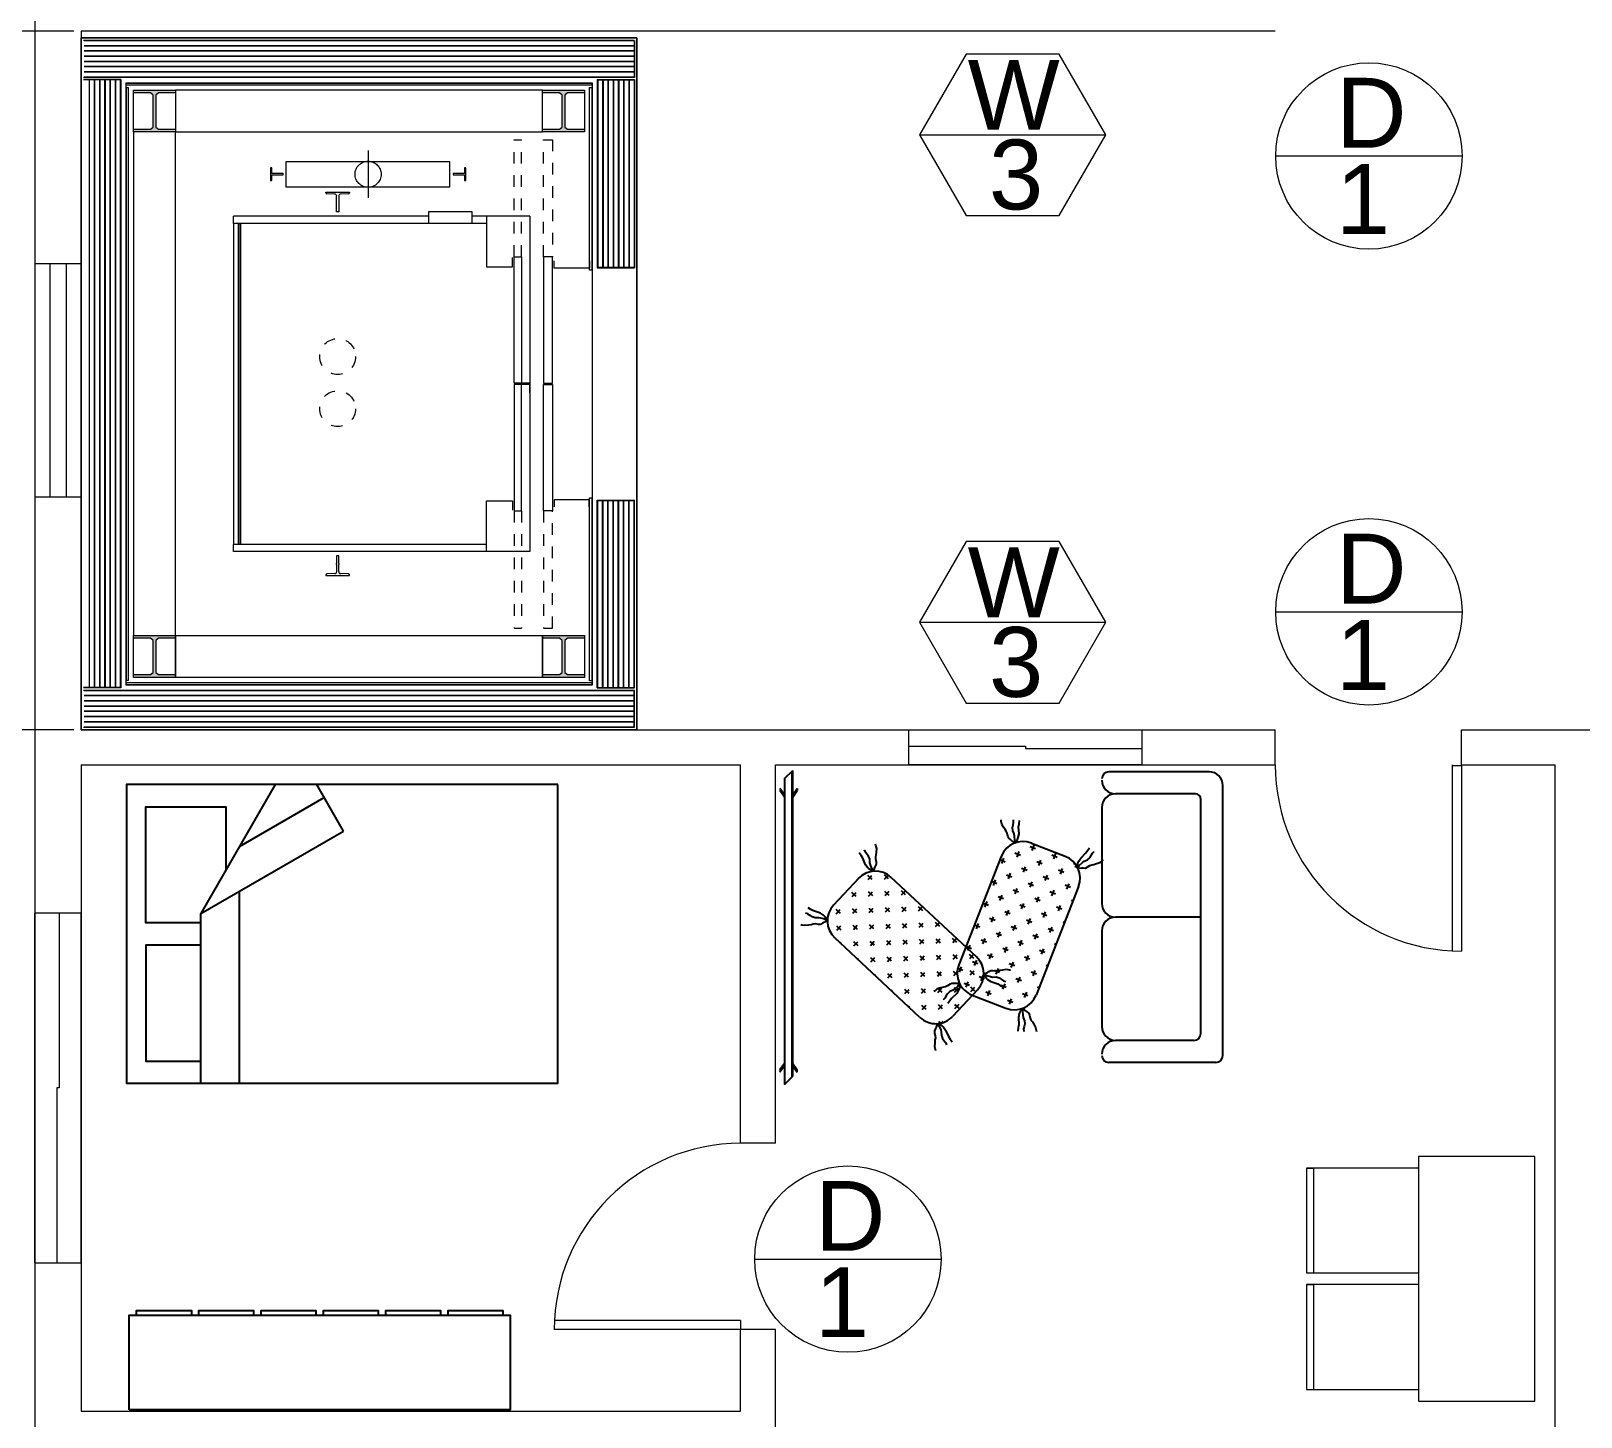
# Model space of a CAD drawing. Header units: millimetres. Extents: x 2391 to 3323, y 1596 to 2537.
# Drawn here: x 2850.93 to 2864.24, y 2475.82 to 2487.72 of the extents above; entities that cross this region are included whole.
import ezdxf

# ---------------------------------------------------------------- set-up
doc = ezdxf.new("R2010")
doc.units = ezdxf.units.MM
for name, pattern in [('ACAD_ISO02W100', [15, 12, -3]), ('CENTER5', [10, 5, -2, 1, -2]), ('HIDDEN', [0.375, 0.25, -0.125]), ('HIDDEN2', [4.7625, 3.175, -1.5875])]:
    doc.linetypes.add(name, pattern=pattern)
for name, color, linetype in [('ASCENSORE - ELEVATOR', 160, 'Continuous'), ('dimensions', 203, 'Continuous'), ('doors', 31, 'Continuous'), ('doors and windows schedule', 11, 'Continuous'), ('exterior wall', 140, 'Continuous'), ('furnitures', 40, 'Continuous'), ('interior wall', 191, 'Continuous'), ('windows', 241, 'Continuous')]:
    doc.layers.add(name, color=color, linetype=linetype)
doc.styles.get("Standard").update_dxf_attribs({"font": 'arial.ttf'})

msp = doc.modelspace()

# ---------------------------------------------------------------- hatches: boundary and pattern name
at = {"layer": 'ASCENSORE - ELEVATOR', "lineweight": 13, "true_color": 0x6d59d4}
for points in [[(2852.007, 2486.893), (2852.03, 2486.875), (2852.175, 2486.875), (2852.175, 2486.851), (2851.815, 2486.851), (2851.815, 2486.875), (2851.961, 2486.875), (2851.983, 2486.893), (2851.983, 2487.168), (2851.961, 2487.187), (2851.815, 2487.187), (2851.815, 2487.211), (2852.175, 2487.211), (2852.175, 2487.187), (2852.03, 2487.187), (2852.007, 2487.168)], [(2855.517, 2486.893), (2855.54, 2486.875), (2855.685, 2486.875), (2855.685, 2486.851), (2855.325, 2486.851), (2855.325, 2486.875), (2855.471, 2486.875), (2855.493, 2486.893), (2855.493, 2487.168), (2855.471, 2487.187), (2855.325, 2487.187), (2855.325, 2487.211), (2855.685, 2487.211), (2855.685, 2487.187), (2855.54, 2487.187), (2855.517, 2487.168)], [(2852.007, 2482.21), (2852.03, 2482.192), (2852.175, 2482.192), (2852.175, 2482.168), (2851.815, 2482.168), (2851.815, 2482.192), (2851.961, 2482.192), (2851.983, 2482.21), (2851.983, 2482.485), (2851.961, 2482.504), (2851.815, 2482.504), (2851.815, 2482.528), (2852.175, 2482.528), (2852.175, 2482.504), (2852.03, 2482.504), (2852.007, 2482.485)], [(2855.517, 2482.21), (2855.54, 2482.192), (2855.685, 2482.192), (2855.685, 2482.168), (2855.325, 2482.168), (2855.325, 2482.192), (2855.471, 2482.192), (2855.493, 2482.21), (2855.493, 2482.485), (2855.471, 2482.504), (2855.325, 2482.504), (2855.325, 2482.528), (2855.685, 2482.528), (2855.685, 2482.504), (2855.54, 2482.504), (2855.517, 2482.485)]]:
    msp.add_hatch(color=173, dxfattribs=at).paths.add_polyline_path(points)

# ---------------------------------------------------------------- linework, layer by layer
at = {"color": 0, "linetype": 'ByBlock'}
for p, q in [((2861.048, 2481.357), (2860.186, 2481.357)), ((2861.166, 2478.922), (2861.166, 2481.239)), ((2860.93, 2481.168), (2860.245, 2481.168)), ((2860.977, 2479.111), (2860.977, 2481.121)), ((2860.127, 2481.05), (2860.127, 2480.228)), ((2859.264, 2480.934), (2859.262, 2480.945)), ((2859.268, 2480.909), (2859.264, 2480.934)), ((2859.284, 2480.883), (2859.268, 2480.909)), ((2859.296, 2480.861), (2859.284, 2480.883)), ((2859.307, 2480.847), (2859.296, 2480.861)), ((2859.314, 2480.831), (2859.307, 2480.847)), ((2859.321, 2480.805), (2859.314, 2480.831)), ((2859.36, 2480.88), (2859.365, 2480.901)), ((2859.363, 2480.852), (2859.36, 2480.88)), ((2859.375, 2480.824), (2859.363, 2480.852)), ((2859.365, 2480.901), (2859.37, 2480.923)), ((2859.368, 2480.944), (2859.368, 2480.944)), ((2859.37, 2480.923), (2859.368, 2480.944)), ((2859.378, 2480.806), (2859.375, 2480.824)), ((2859.41, 2480.793), (2859.416, 2480.825)), ((2859.413, 2480.886), (2859.416, 2480.912)), ((2859.416, 2480.825), (2859.413, 2480.886)), ((2859.416, 2480.912), (2859.421, 2480.94)), ((2858.09, 2480.687), (2858.09, 2480.687)), ((2858.097, 2480.668), (2858.09, 2480.687)), ((2858.188, 2480.724), (2858.185, 2480.735)), ((2858.196, 2480.7), (2858.188, 2480.724)), ((2858.192, 2480.669), (2858.196, 2480.7)), ((2859.328, 2480.788), (2859.321, 2480.805)), ((2859.343, 2480.776), (2859.328, 2480.788)), ((2859.353, 2480.768), (2859.343, 2480.776)), ((2859.376, 2480.744), (2859.353, 2480.768)), ((2859.376, 2480.744), (2859.403, 2480.776)), ((2859.376, 2480.744), (2859.381, 2480.771)), ((2859.381, 2480.771), (2859.378, 2480.806)), ((2859.403, 2480.776), (2859.41, 2480.793)), ((2859.557, 2480.696), (2859.511, 2480.714)), ((2859.523, 2480.745), (2859.813, 2480.632)), ((2859.543, 2480.729), (2859.525, 2480.682)), ((2860.004, 2480.682), (2860.021, 2480.706)), ((2858.061, 2480.638), (2858.044, 2480.661)), ((2858.075, 2480.616), (2858.061, 2480.638)), ((2858.099, 2480.559), (2858.075, 2480.616)), ((2858.111, 2480.65), (2858.097, 2480.668)), ((2858.117, 2480.534), (2858.099, 2480.559)), ((2858.125, 2480.633), (2858.111, 2480.65)), ((2858.135, 2480.607), (2858.125, 2480.633)), ((2858.136, 2480.576), (2858.135, 2480.607)), ((2858.141, 2480.559), (2858.136, 2480.576)), ((2858.153, 2480.526), (2858.141, 2480.559)), ((2858.185, 2480.547), (2858.194, 2480.565)), ((2858.187, 2480.627), (2858.191, 2480.644)), ((2858.188, 2480.609), (2858.187, 2480.627)), ((2858.193, 2480.583), (2858.188, 2480.609)), ((2858.191, 2480.644), (2858.192, 2480.669)), ((2858.194, 2480.565), (2858.193, 2480.583)), ((2859.264, 2480.631), (2858.9, 2479.7)), ((2859.298, 2480.583), (2859.252, 2480.601)), ((2859.284, 2480.615), (2859.266, 2480.569)), ((2859.428, 2480.639), (2859.381, 2480.658)), ((2859.414, 2480.672), (2859.396, 2480.625)), ((2859.614, 2480.567), (2859.568, 2480.585)), ((2859.6, 2480.599), (2859.582, 2480.553)), ((2859.744, 2480.623), (2859.697, 2480.642)), ((2859.73, 2480.656), (2859.711, 2480.609)), ((2859.903, 2480.561), (2859.883, 2480.569)), ((2859.906, 2480.557), (2859.898, 2480.536)), ((2859.921, 2480.531), (2859.922, 2480.573)), ((2859.921, 2480.531), (2859.935, 2480.555)), ((2859.922, 2480.573), (2859.929, 2480.591)), ((2859.929, 2480.591), (2859.946, 2480.617)), ((2859.935, 2480.555), (2859.961, 2480.578)), ((2859.946, 2480.617), (2859.99, 2480.661)), ((2859.961, 2480.578), (2859.975, 2480.589)), ((2859.975, 2480.589), (2860.003, 2480.602)), ((2859.99, 2480.661), (2860.004, 2480.682)), ((2860.002, 2480.538), (2860.025, 2480.553)), ((2860.003, 2480.602), (2860.024, 2480.62)), ((2860.024, 2480.62), (2860.035, 2480.64)), ((2860.025, 2480.553), (2860.041, 2480.56)), ((2860.035, 2480.64), (2860.046, 2480.659)), ((2860.041, 2480.56), (2860.059, 2480.563)), ((2860.046, 2480.659), (2860.061, 2480.673)), ((2860.059, 2480.563), (2860.082, 2480.571)), ((2860.061, 2480.673), (2860.061, 2480.673)), ((2860.082, 2480.571), (2860.112, 2480.579)), ((2860.112, 2480.579), (2860.132, 2480.595)), ((2860.132, 2480.595), (2860.141, 2480.602)), ((2858.037, 2480.441), (2857.824, 2480.213)), ((2858.131, 2480.521), (2858.117, 2480.534)), ((2858.155, 2480.433), (2858.119, 2480.467)), ((2858.12, 2480.432), (2858.154, 2480.468)), ((2858.17, 2480.504), (2858.131, 2480.521)), ((2858.17, 2480.504), (2858.153, 2480.526)), ((2858.17, 2480.504), (2858.179, 2480.536)), ((2858.179, 2480.536), (2858.185, 2480.547)), ((2858.297, 2480.438), (2858.26, 2480.472)), ((2858.261, 2480.437), (2858.293, 2480.471)), ((2859.051, 2479.769), (2858.319, 2480.451)), ((2859.211, 2480.429), (2859.193, 2480.382)), ((2859.355, 2480.453), (2859.309, 2480.471)), ((2859.341, 2480.486), (2859.323, 2480.439)), ((2859.485, 2480.51), (2859.438, 2480.528)), ((2859.47, 2480.542), (2859.452, 2480.496)), ((2859.671, 2480.437), (2859.624, 2480.455)), ((2859.657, 2480.47), (2859.639, 2480.423)), ((2859.8, 2480.494), (2859.754, 2480.512)), ((2859.786, 2480.526), (2859.768, 2480.48)), ((2859.921, 2480.531), (2859.953, 2480.534)), ((2859.953, 2480.534), (2859.966, 2480.532)), ((2859.966, 2480.532), (2859.986, 2480.531)), ((2859.986, 2480.531), (2860.002, 2480.538)), ((2858.019, 2480.287), (2857.982, 2480.321)), ((2857.984, 2480.286), (2858.018, 2480.322)), ((2858.16, 2480.292), (2858.124, 2480.326)), ((2858.125, 2480.291), (2858.159, 2480.327)), ((2858.302, 2480.297), (2858.265, 2480.331)), ((2858.266, 2480.296), (2858.3, 2480.332)), ((2858.443, 2480.302), (2858.406, 2480.336)), ((2858.408, 2480.301), (2858.442, 2480.337)), ((2859.226, 2480.396), (2859.179, 2480.415)), ((2859.282, 2480.267), (2859.236, 2480.285)), ((2859.268, 2480.299), (2859.25, 2480.253)), ((2859.412, 2480.324), (2859.365, 2480.342)), ((2859.398, 2480.356), (2859.379, 2480.309)), ((2859.541, 2480.38), (2859.495, 2480.399)), ((2859.527, 2480.413), (2859.509, 2480.366)), ((2859.926, 2480.373), (2859.562, 2479.441)), ((2859.728, 2480.308), (2859.681, 2480.326)), ((2859.714, 2480.34), (2859.695, 2480.293)), ((2859.857, 2480.364), (2859.811, 2480.383)), ((2859.843, 2480.397), (2859.825, 2480.35)), ((2857.63, 2480.176), (2857.605, 2480.19)), ((2857.653, 2480.163), (2857.63, 2480.176)), ((2857.711, 2480.143), (2857.653, 2480.163)), ((2857.883, 2480.141), (2857.846, 2480.175)), ((2857.847, 2480.139), (2857.881, 2480.176)), ((2858.024, 2480.146), (2857.987, 2480.18)), ((2857.989, 2480.144), (2858.023, 2480.181)), ((2858.165, 2480.15), (2858.129, 2480.185)), ((2858.13, 2480.149), (2858.164, 2480.186)), ((2858.307, 2480.155), (2858.27, 2480.19)), ((2858.271, 2480.154), (2858.305, 2480.191)), ((2858.448, 2480.16), (2858.411, 2480.195)), ((2858.413, 2480.159), (2858.447, 2480.196)), ((2858.589, 2480.165), (2858.553, 2480.199)), ((2858.554, 2480.164), (2858.588, 2480.201)), ((2859.153, 2480.21), (2859.106, 2480.228)), ((2859.139, 2480.243), (2859.12, 2480.196)), ((2859.339, 2480.137), (2859.293, 2480.156)), ((2859.325, 2480.17), (2859.307, 2480.123)), ((2859.469, 2480.194), (2859.422, 2480.212)), ((2859.454, 2480.227), (2859.436, 2480.18)), ((2859.598, 2480.251), (2859.552, 2480.269)), ((2859.584, 2480.283), (2859.566, 2480.237)), ((2859.641, 2480.154), (2859.623, 2480.107)), ((2859.784, 2480.178), (2859.738, 2480.196)), ((2859.77, 2480.21), (2859.752, 2480.164)), ((2859.878, 2480.249), (2859.867, 2480.253)), ((2857.553, 2480.042), (2857.542, 2480.044)), ((2857.577, 2480.037), (2857.553, 2480.042)), ((2857.608, 2480.042), (2857.577, 2480.037)), ((2857.582, 2480.143), (2857.582, 2480.143)), ((2857.603, 2480.137), (2857.582, 2480.143)), ((2857.621, 2480.124), (2857.603, 2480.137)), ((2857.632, 2480.045), (2857.608, 2480.042)), ((2857.639, 2480.112), (2857.621, 2480.124)), ((2857.65, 2480.05), (2857.632, 2480.045)), ((2857.666, 2480.104), (2857.639, 2480.112)), ((2857.668, 2480.051), (2857.65, 2480.05)), ((2857.697, 2480.105), (2857.666, 2480.104)), ((2857.694, 2480.047), (2857.668, 2480.051)), ((2857.712, 2480.048), (2857.694, 2480.047)), ((2857.714, 2480.101), (2857.697, 2480.105)), ((2857.738, 2480.126), (2857.711, 2480.143)), ((2857.729, 2480.057), (2857.712, 2480.048)), ((2857.748, 2480.091), (2857.714, 2480.101)), ((2857.74, 2480.064), (2857.729, 2480.057)), ((2857.752, 2480.113), (2857.738, 2480.126)), ((2857.771, 2480.076), (2857.74, 2480.064)), ((2857.771, 2480.076), (2857.748, 2480.091)), ((2857.771, 2480.076), (2857.752, 2480.113)), ((2857.888, 2479.999), (2857.851, 2480.033)), ((2857.852, 2479.998), (2857.886, 2480.035)), ((2858.029, 2480.004), (2857.992, 2480.038)), ((2857.994, 2480.003), (2858.028, 2480.04)), ((2858.17, 2480.009), (2858.134, 2480.043)), ((2858.135, 2480.008), (2858.169, 2480.044)), ((2858.312, 2480.014), (2858.275, 2480.048)), ((2858.276, 2480.013), (2858.31, 2480.049)), ((2858.453, 2480.019), (2858.416, 2480.053)), ((2858.418, 2480.018), (2858.452, 2480.054)), ((2858.594, 2480.024), (2858.558, 2480.058)), ((2858.559, 2480.023), (2858.593, 2480.059)), ((2858.736, 2480.029), (2858.699, 2480.063)), ((2858.7, 2480.028), (2858.734, 2480.064)), ((2859.08, 2480.024), (2859.034, 2480.042)), ((2859.066, 2480.056), (2859.048, 2480.01)), ((2859.21, 2480.081), (2859.163, 2480.099)), ((2859.195, 2480.113), (2859.177, 2480.066)), ((2859.396, 2480.008), (2859.349, 2480.026)), ((2859.382, 2480.04), (2859.363, 2479.994)), ((2859.525, 2480.065), (2859.479, 2480.083)), ((2859.511, 2480.097), (2859.493, 2480.05)), ((2859.655, 2480.121), (2859.608, 2480.14)), ((2859.697, 2480.024), (2859.679, 2479.978)), ((2859.805, 2480.063), (2859.795, 2480.067)), ((2860.977, 2480.11), (2860.245, 2480.11)), ((2858.566, 2479.249), (2857.834, 2479.931)), ((2857.884, 2479.885), (2857.891, 2479.893)), ((2858.034, 2479.863), (2857.997, 2479.897)), ((2857.999, 2479.862), (2858.033, 2479.898)), ((2858.175, 2479.868), (2858.139, 2479.902)), ((2858.14, 2479.867), (2858.174, 2479.903)), ((2858.317, 2479.873), (2858.28, 2479.907)), ((2858.281, 2479.872), (2858.315, 2479.908)), ((2858.458, 2479.878), (2858.421, 2479.912)), ((2858.423, 2479.877), (2858.457, 2479.913)), ((2858.599, 2479.883), (2858.563, 2479.917)), ((2858.564, 2479.881), (2858.598, 2479.918)), ((2858.741, 2479.888), (2858.704, 2479.922)), ((2858.705, 2479.886), (2858.739, 2479.923)), ((2858.882, 2479.893), (2858.845, 2479.927)), ((2858.847, 2479.891), (2858.88, 2479.928)), ((2859.137, 2479.894), (2859.09, 2479.913)), ((2859.123, 2479.927), (2859.104, 2479.88)), ((2859.266, 2479.951), (2859.22, 2479.969)), ((2859.252, 2479.983), (2859.234, 2479.937)), ((2859.453, 2479.878), (2859.406, 2479.897)), ((2859.438, 2479.911), (2859.42, 2479.864)), ((2859.582, 2479.935), (2859.536, 2479.953)), ((2859.568, 2479.967), (2859.55, 2479.921)), ((2859.712, 2479.992), (2859.665, 2480.01)), ((2860.127, 2479.992), (2860.127, 2479.17)), ((2858.03, 2479.749), (2858.038, 2479.757)), ((2858.18, 2479.726), (2858.144, 2479.761)), ((2858.145, 2479.725), (2858.179, 2479.762)), ((2858.322, 2479.731), (2858.285, 2479.766)), ((2858.286, 2479.73), (2858.32, 2479.767)), ((2858.463, 2479.736), (2858.426, 2479.771)), ((2858.428, 2479.735), (2858.462, 2479.772)), ((2858.604, 2479.741), (2858.568, 2479.775)), ((2858.569, 2479.74), (2858.603, 2479.777)), ((2858.746, 2479.746), (2858.709, 2479.78)), ((2858.71, 2479.745), (2858.744, 2479.782)), ((2858.887, 2479.751), (2858.85, 2479.785)), ((2858.852, 2479.75), (2858.886, 2479.787)), ((2859.007, 2479.838), (2858.961, 2479.856)), ((2858.993, 2479.87), (2858.975, 2479.823)), ((2859.028, 2479.756), (2858.992, 2479.79)), ((2858.993, 2479.755), (2859.027, 2479.791)), ((2859.194, 2479.765), (2859.147, 2479.783)), ((2859.179, 2479.797), (2859.161, 2479.751)), ((2859.323, 2479.822), (2859.276, 2479.84)), ((2859.309, 2479.854), (2859.291, 2479.807)), ((2859.509, 2479.749), (2859.463, 2479.767)), ((2859.495, 2479.781), (2859.477, 2479.735)), ((2859.639, 2479.806), (2859.592, 2479.824)), ((2859.625, 2479.838), (2859.606, 2479.791)), ((2859.732, 2479.876), (2859.722, 2479.88)), ((2858.176, 2479.612), (2858.184, 2479.62)), ((2858.326, 2479.59), (2858.29, 2479.624)), ((2858.291, 2479.589), (2858.325, 2479.625)), ((2858.468, 2479.595), (2858.431, 2479.629)), ((2858.432, 2479.594), (2858.467, 2479.63)), ((2858.609, 2479.6), (2858.573, 2479.634)), ((2858.574, 2479.599), (2858.608, 2479.635)), ((2858.75, 2479.605), (2858.714, 2479.639)), ((2858.715, 2479.604), (2858.749, 2479.64)), ((2858.892, 2479.61), (2858.855, 2479.644)), ((2858.856, 2479.609), (2858.891, 2479.645)), ((2858.934, 2479.651), (2858.891, 2479.668)), ((2858.92, 2479.684), (2858.902, 2479.637)), ((2859.033, 2479.615), (2858.997, 2479.649)), ((2858.998, 2479.614), (2859.032, 2479.65)), ((2859.064, 2479.708), (2859.017, 2479.726)), ((2859.05, 2479.74), (2859.032, 2479.694)), ((2859.114, 2479.624), (2859.145, 2479.635)), ((2859.114, 2479.624), (2859.134, 2479.586)), ((2859.114, 2479.624), (2859.137, 2479.609)), ((2859.145, 2479.635), (2859.156, 2479.642)), ((2859.156, 2479.642), (2859.173, 2479.652)), ((2859.173, 2479.652), (2859.191, 2479.653)), ((2859.191, 2479.653), (2859.218, 2479.649)), ((2859.25, 2479.635), (2859.204, 2479.653)), ((2859.236, 2479.668), (2859.218, 2479.621)), ((2859.218, 2479.649), (2859.235, 2479.65)), ((2859.235, 2479.65), (2859.253, 2479.655)), ((2859.253, 2479.655), (2859.277, 2479.658)), ((2859.277, 2479.658), (2859.308, 2479.663)), ((2859.308, 2479.663), (2859.332, 2479.657)), ((2859.332, 2479.657), (2859.343, 2479.656)), ((2859.38, 2479.692), (2859.333, 2479.71)), ((2859.366, 2479.724), (2859.347, 2479.678)), ((2859.566, 2479.619), (2859.52, 2479.637)), ((2859.552, 2479.652), (2859.534, 2479.605)), ((2859.66, 2479.69), (2859.649, 2479.694)), ((2858.473, 2479.454), (2858.436, 2479.488)), ((2858.437, 2479.453), (2858.472, 2479.489)), ((2858.614, 2479.459), (2858.578, 2479.493)), ((2858.579, 2479.457), (2858.613, 2479.494)), ((2858.714, 2479.493), (2858.695, 2479.477)), ((2858.744, 2479.502), (2858.714, 2479.493)), ((2858.755, 2479.464), (2858.719, 2479.498)), ((2858.72, 2479.462), (2858.754, 2479.499)), ((2858.768, 2479.509), (2858.744, 2479.502)), ((2858.786, 2479.512), (2858.768, 2479.509)), ((2858.802, 2479.519), (2858.786, 2479.512)), ((2858.824, 2479.534), (2858.802, 2479.519)), ((2858.84, 2479.541), (2858.824, 2479.534)), ((2858.86, 2479.54), (2858.84, 2479.541)), ((2858.866, 2479.494), (2858.851, 2479.483)), ((2858.873, 2479.539), (2858.86, 2479.54)), ((2858.897, 2479.469), (2858.86, 2479.503)), ((2858.861, 2479.467), (2858.896, 2479.504)), ((2858.892, 2479.518), (2858.866, 2479.494)), ((2858.906, 2479.541), (2858.873, 2479.539)), ((2858.906, 2479.541), (2858.892, 2479.518)), ((2858.905, 2479.499), (2858.898, 2479.482)), ((2858.906, 2479.541), (2858.905, 2479.499)), ((2858.991, 2479.522), (2858.945, 2479.54)), ((2858.977, 2479.554), (2858.959, 2479.508)), ((2859.038, 2479.474), (2859.002, 2479.508)), ((2859.003, 2479.472), (2859.037, 2479.509)), ((2859.121, 2479.579), (2859.074, 2479.597)), ((2859.107, 2479.611), (2859.088, 2479.564)), ((2859.134, 2479.586), (2859.147, 2479.574)), ((2859.137, 2479.609), (2859.171, 2479.599)), ((2859.147, 2479.574), (2859.174, 2479.557)), ((2859.171, 2479.599), (2859.188, 2479.595)), ((2859.174, 2479.557), (2859.233, 2479.537)), ((2859.188, 2479.595), (2859.219, 2479.596)), ((2859.219, 2479.596), (2859.246, 2479.588)), ((2859.233, 2479.537), (2859.255, 2479.524)), ((2859.246, 2479.588), (2859.264, 2479.576)), ((2859.255, 2479.524), (2859.28, 2479.51)), ((2859.307, 2479.506), (2859.26, 2479.524)), ((2859.264, 2479.576), (2859.282, 2479.563)), ((2859.293, 2479.538), (2859.275, 2479.492)), ((2859.282, 2479.563), (2859.303, 2479.557)), ((2859.303, 2479.557), (2859.303, 2479.557)), ((2859.437, 2479.562), (2859.39, 2479.581)), ((2859.422, 2479.595), (2859.404, 2479.548)), ((2859.587, 2479.504), (2859.576, 2479.508)), ((2858.322, 2479.476), (2858.33, 2479.484)), ((2858.695, 2479.477), (2858.685, 2479.471)), ((2858.76, 2479.322), (2858.724, 2479.356)), ((2858.725, 2479.321), (2858.759, 2479.358)), ((2858.78, 2479.414), (2858.765, 2479.4)), ((2858.765, 2479.4), (2858.765, 2479.4)), ((2858.791, 2479.433), (2858.78, 2479.414)), ((2858.802, 2479.452), (2858.791, 2479.433)), ((2858.823, 2479.471), (2858.802, 2479.452)), ((2858.822, 2479.391), (2858.806, 2479.367)), ((2858.837, 2479.412), (2858.822, 2479.391)), ((2858.851, 2479.483), (2858.823, 2479.471)), ((2858.881, 2479.455), (2858.837, 2479.412)), ((2859.061, 2479.486), (2858.848, 2479.259)), ((2858.902, 2479.327), (2858.865, 2479.361)), ((2858.866, 2479.326), (2858.901, 2479.363)), ((2858.898, 2479.482), (2858.881, 2479.455)), ((2859.013, 2479.441), (2859.303, 2479.328)), ((2859.177, 2479.449), (2859.131, 2479.467)), ((2859.163, 2479.481), (2859.145, 2479.435)), ((2859.364, 2479.376), (2859.317, 2479.394)), ((2859.35, 2479.409), (2859.331, 2479.362)), ((2859.493, 2479.433), (2859.447, 2479.451)), ((2859.479, 2479.465), (2859.461, 2479.419)), ((2858.469, 2479.339), (2858.477, 2479.348)), ((2858.619, 2479.317), (2858.583, 2479.351)), ((2858.584, 2479.316), (2858.618, 2479.353)), ((2859.416, 2479.279), (2859.411, 2479.248)), ((2859.411, 2479.248), (2859.414, 2479.186)), ((2859.423, 2479.297), (2859.416, 2479.279)), ((2859.451, 2479.328), (2859.423, 2479.297)), ((2859.451, 2479.328), (2859.445, 2479.302)), ((2859.445, 2479.302), (2859.448, 2479.267)), ((2859.448, 2479.267), (2859.451, 2479.249)), ((2859.451, 2479.328), (2859.473, 2479.304)), ((2859.451, 2479.249), (2859.464, 2479.22)), ((2859.473, 2479.304), (2859.483, 2479.297)), ((2859.483, 2479.297), (2859.499, 2479.284)), ((2859.499, 2479.284), (2859.506, 2479.268)), ((2859.506, 2479.268), (2859.512, 2479.242)), ((2859.512, 2479.242), (2859.519, 2479.226)), ((2859.519, 2479.226), (2859.531, 2479.211)), ((2858.7, 2479.153), (2858.691, 2479.135)), ((2858.691, 2479.135), (2858.692, 2479.117)), ((2858.692, 2479.117), (2858.697, 2479.091)), ((2858.697, 2479.091), (2858.698, 2479.073)), ((2858.706, 2479.164), (2858.7, 2479.153)), ((2858.715, 2479.196), (2858.706, 2479.164)), ((2858.715, 2479.196), (2858.732, 2479.174)), ((2858.715, 2479.196), (2858.754, 2479.179)), ((2858.745, 2479.2), (2858.729, 2479.215)), ((2858.732, 2479.174), (2858.744, 2479.141)), ((2858.744, 2479.141), (2858.749, 2479.124)), ((2858.749, 2479.124), (2858.75, 2479.093)), ((2858.75, 2479.201), (2858.764, 2479.216)), ((2858.75, 2479.093), (2858.76, 2479.067)), ((2858.754, 2479.179), (2858.768, 2479.166)), ((2858.768, 2479.166), (2858.786, 2479.14)), ((2858.786, 2479.14), (2858.81, 2479.084)), ((2859.41, 2479.161), (2859.406, 2479.132)), ((2859.414, 2479.186), (2859.41, 2479.161)), ((2859.461, 2479.171), (2859.456, 2479.15)), ((2859.456, 2479.15), (2859.458, 2479.129)), ((2859.458, 2479.129), (2859.458, 2479.129)), ((2859.466, 2479.193), (2859.461, 2479.171)), ((2859.464, 2479.22), (2859.466, 2479.193)), ((2859.531, 2479.211), (2859.542, 2479.19)), ((2859.542, 2479.19), (2859.559, 2479.163)), ((2859.559, 2479.163), (2859.562, 2479.138)), ((2859.562, 2479.138), (2859.565, 2479.127)), ((2858.693, 2479.031), (2858.69, 2479)), ((2858.69, 2479), (2858.697, 2478.976)), ((2858.694, 2479.055), (2858.693, 2479.031)), ((2858.698, 2479.073), (2858.694, 2479.055)), ((2858.697, 2478.976), (2858.7, 2478.965)), ((2858.76, 2479.067), (2858.774, 2479.049)), ((2858.774, 2479.049), (2858.788, 2479.032)), ((2858.788, 2479.032), (2858.795, 2479.013)), ((2858.795, 2479.013), (2858.795, 2479.013)), ((2858.81, 2479.084), (2858.824, 2479.062)), ((2858.824, 2479.062), (2858.841, 2479.038)), ((2860.918, 2479.051), (2860.245, 2479.051)), ((2861.107, 2478.862), (2860.186, 2478.862))]:
    msp.add_line(p, q, dxfattribs=at)
at = {"linetype": 'Continuous'}
for p, q in [((2853.031, 2481.248), (2852.392, 2480.14)), ((2853.617, 2480.848), (2853.387, 2481.248)), ((2852.724, 2480.716), (2853.451, 2481.136)), ((2852.392, 2480.14), (2853.617, 2480.848)), ((2852.724, 2478.683), (2852.724, 2480.332)), ((2852.392, 2478.683), (2852.392, 2480.14))]:
    msp.add_line(p, q, dxfattribs=at)
for points in [[(2855.458, 2481.248), (2851.753, 2481.248), (2851.753, 2478.683), (2855.458, 2478.683)], [(2851.778, 2475.881), (2851.778, 2476.691), (2855.048, 2476.691), (2855.048, 2475.881)]]:
    msp.add_lwpolyline(points, close=True, dxfattribs=at)
for points in [[(2852.392, 2480.06), (2851.92, 2480.06), (2851.92, 2481.058), (2852.608, 2481.058), (2852.608, 2480.516)], [(2852.392, 2479.87), (2851.92, 2479.87), (2851.92, 2478.873), (2852.392, 2478.873)], [(2851.84, 2476.691), (2851.84, 2476.732), (2852.311, 2476.732), (2852.311, 2476.691)], [(2852.375, 2476.691), (2852.375, 2476.732), (2852.845, 2476.732), (2852.845, 2476.691)], [(2852.91, 2476.691), (2852.91, 2476.732), (2853.38, 2476.732), (2853.38, 2476.691)], [(2853.445, 2476.691), (2853.445, 2476.732), (2853.915, 2476.732), (2853.915, 2476.691)], [(2853.98, 2476.691), (2853.98, 2476.732), (2854.45, 2476.732), (2854.45, 2476.691)], [(2854.515, 2476.691), (2854.515, 2476.732), (2854.985, 2476.732), (2854.985, 2476.691)]]:
    msp.add_lwpolyline(points, dxfattribs=at)
at = {"color": 0, "linetype": 'ByBlock'}
for centre, radius, start, end in [((2860.186, 2481.298), 0.0591, 90, 180), ((2861.048, 2481.239), 0.118, 0, 90), ((2860.245, 2481.286), 0.118, 180, 270), ((2860.245, 2481.05), 0.118, 90, 180), ((2860.93, 2481.121), 0.0472, 0, 90), ((2859.45, 2480.559), 0.2, 68.6576, 158.6576), ((2859.74, 2480.445), 0.2, 338.6576, 68.6576), ((2858.183, 2480.305), 0.2, 47.0127, 137.0127), ((2857.971, 2480.077), 0.2, 137.0127, 227.0127), ((2860.245, 2480.228), 0.118, 180, 270), ((2860.245, 2479.992), 0.118, 90, 180), ((2858.914, 2479.623), 0.2, 317.0127, 47.0127), ((2859.086, 2479.627), 0.2, 158.6576, 248.6576), ((2859.376, 2479.514), 0.2, 248.6576, 338.6576), ((2858.702, 2479.395), 0.2, 227.0127, 317.0127), ((2860.245, 2479.17), 0.118, 180, 270), ((2860.918, 2479.111), 0.0591, 270, 0), ((2860.245, 2478.933), 0.118, 90, 180), ((2860.186, 2478.922), 0.0591, 180, 270), ((2861.107, 2478.922), 0.0591, 270, 0)]:
    msp.add_arc(centre, radius, start, end, dxfattribs=at)
at = {"layer": 'ASCENSORE - ELEVATOR', "lineweight": 13}
for p, q in [((2856.135, 2487.658), (2851.365, 2487.658)), ((2851.365, 2487.658), (2851.365, 2481.718)), ((2851.365, 2481.718), (2851.365, 2487.658)), ((2851.365, 2487.658), (2856.135, 2487.658)), ((2856.111, 2487.637), (2851.386, 2487.637)), ((2856.111, 2487.634), (2851.39, 2487.634)), ((2856.111, 2487.637), (2856.111, 2487.319)), ((2856.115, 2487.637), (2856.115, 2487.319)), ((2856.135, 2481.718), (2856.135, 2487.658)), ((2856.135, 2487.658), (2856.135, 2481.718)), ((2856.111, 2487.592), (2851.39, 2487.592)), ((2856.111, 2487.589), (2851.39, 2487.589)), ((2856.111, 2487.547), (2851.39, 2487.547)), ((2856.111, 2487.544), (2851.39, 2487.544)), ((2856.111, 2487.502), (2851.39, 2487.502)), ((2856.111, 2487.499), (2851.39, 2487.499)), ((2856.111, 2487.457), (2851.39, 2487.457)), ((2856.111, 2487.454), (2851.39, 2487.454)), ((2856.111, 2487.412), (2851.39, 2487.412)), ((2856.111, 2487.409), (2851.39, 2487.409)), ((2856.111, 2487.367), (2851.39, 2487.367)), ((2856.111, 2487.364), (2851.39, 2487.364)), ((2856.115, 2487.319), (2851.386, 2487.319)), ((2851.705, 2487.301), (2851.386, 2487.301)), ((2851.705, 2487.298), (2851.386, 2487.298)), ((2856.111, 2487.322), (2851.39, 2487.322)), ((2856.111, 2487.322), (2851.39, 2487.322)), ((2856.111, 2487.319), (2851.39, 2487.319)), ((2851.435, 2487.298), (2851.435, 2482.081)), ((2851.476, 2487.298), (2851.476, 2482.081)), ((2851.48, 2487.298), (2851.48, 2482.081)), ((2851.521, 2487.298), (2851.521, 2482.081)), ((2851.525, 2487.298), (2851.525, 2482.081)), ((2851.566, 2487.298), (2851.566, 2482.081)), ((2851.57, 2487.298), (2851.57, 2482.081)), ((2851.611, 2487.298), (2851.611, 2482.081)), ((2851.615, 2487.298), (2851.615, 2482.081)), ((2851.656, 2487.298), (2851.656, 2482.081)), ((2851.66, 2487.298), (2851.66, 2482.081)), ((2851.701, 2487.298), (2851.701, 2482.081)), ((2851.701, 2487.298), (2851.701, 2482.081)), ((2851.705, 2487.301), (2851.705, 2482.078)), ((2851.705, 2487.298), (2851.705, 2482.081)), ((2851.75, 2487.274), (2855.751, 2487.274)), ((2851.75, 2482.102), (2851.75, 2487.274)), ((2851.752, 2487.253), (2851.752, 2487.271)), ((2851.752, 2487.271), (2855.748, 2487.271)), ((2855.748, 2487.253), (2851.752, 2487.253)), ((2851.77, 2487.231), (2851.752, 2487.231)), ((2851.752, 2487.231), (2851.752, 2482.144)), ((2851.77, 2482.144), (2851.77, 2487.231)), ((2851.815, 2486.851), (2851.815, 2487.211)), ((2851.815, 2487.211), (2852.175, 2487.211)), ((2852.175, 2487.211), (2852.175, 2486.851)), ((2855.325, 2487.211), (2852.175, 2487.211)), ((2852.175, 2487.211), (2852.175, 2486.851)), ((2855.325, 2486.851), (2855.325, 2487.211)), ((2855.325, 2487.211), (2855.685, 2487.211)), ((2855.325, 2486.851), (2855.325, 2487.211)), ((2855.685, 2487.211), (2855.685, 2486.851)), ((2855.73, 2487.232), (2855.748, 2487.232)), ((2855.73, 2485.666), (2855.73, 2487.232)), ((2855.748, 2487.271), (2855.748, 2487.253)), ((2855.748, 2487.232), (2855.748, 2485.666)), ((2855.751, 2487.274), (2855.751, 2482.102)), ((2855.796, 2487.301), (2855.796, 2485.686)), ((2855.796, 2487.301), (2856.115, 2487.301)), ((2855.796, 2487.298), (2855.796, 2485.69)), ((2855.796, 2487.298), (2856.115, 2487.298)), ((2855.8, 2487.298), (2855.8, 2485.69)), ((2855.8, 2487.298), (2855.8, 2485.69)), ((2855.841, 2487.298), (2855.841, 2485.69)), ((2855.845, 2487.298), (2855.845, 2485.69)), ((2855.886, 2487.298), (2855.886, 2485.69)), ((2855.89, 2487.298), (2855.89, 2485.69)), ((2855.931, 2487.298), (2855.931, 2485.69)), ((2855.935, 2487.298), (2855.935, 2485.69)), ((2855.976, 2487.298), (2855.976, 2485.69)), ((2855.98, 2487.298), (2855.98, 2485.69)), ((2856.021, 2487.298), (2856.021, 2485.69)), ((2856.025, 2487.298), (2856.025, 2485.69)), ((2856.066, 2487.298), (2856.066, 2485.69)), ((2856.07, 2487.298), (2856.07, 2485.69)), ((2856.111, 2487.298), (2856.111, 2485.69)), ((2856.115, 2487.301), (2856.115, 2485.686)), ((2852.175, 2486.851), (2851.815, 2486.851)), ((2852.175, 2486.851), (2851.815, 2486.851)), ((2851.815, 2486.851), (2851.815, 2482.528)), ((2852.175, 2482.528), (2852.175, 2486.851)), ((2852.175, 2486.851), (2855.325, 2486.851)), ((2855.685, 2486.851), (2855.325, 2486.851)), ((2853.002, 2486.542), (2852.99, 2486.542)), ((2852.99, 2486.542), (2852.99, 2486.433)), ((2853.002, 2486.494), (2853.002, 2486.542)), ((2854.667, 2486.542), (2854.655, 2486.542)), ((2854.655, 2486.542), (2854.655, 2486.494)), ((2854.667, 2486.433), (2854.667, 2486.542)), ((2852.99, 2486.433), (2853.002, 2486.433)), ((2853.098, 2486.494), (2853.002, 2486.494)), ((2853.002, 2486.433), (2853.002, 2486.482)), ((2853.002, 2486.482), (2853.098, 2486.482)), ((2853.098, 2486.482), (2853.098, 2486.494)), ((2854.655, 2486.494), (2854.559, 2486.494)), ((2854.559, 2486.494), (2854.559, 2486.482)), ((2854.559, 2486.482), (2854.655, 2486.482)), ((2854.655, 2486.482), (2854.655, 2486.433)), ((2854.655, 2486.433), (2854.667, 2486.433)), ((2853.464, 2486.329), (2853.464, 2486.334)), ((2853.464, 2486.334), (2853.669, 2486.334)), ((2853.541, 2486.317), (2853.474, 2486.319)), ((2853.558, 2486.239), (2853.558, 2486.3)), ((2853.576, 2486.3), (2853.576, 2486.239)), ((2853.66, 2486.319), (2853.592, 2486.317)), ((2853.669, 2486.334), (2853.669, 2486.329)), ((2853.556, 2486.165), (2853.556, 2486.228)), ((2853.578, 2486.165), (2853.556, 2486.165)), ((2853.578, 2486.228), (2853.578, 2486.165)), ((2854.721, 2486.165), (2854.348, 2486.165)), ((2854.348, 2486.165), (2854.348, 2486.066)), ((2854.721, 2486.066), (2854.721, 2486.165)), ((2854.348, 2486.128), (2852.673, 2486.128)), ((2852.673, 2486.066), (2852.673, 2486.128)), ((2854.845, 2486.066), (2852.673, 2486.066)), ((2852.673, 2486.066), (2852.673, 2483.31)), ((2852.717, 2483.31), (2852.717, 2486.066)), ((2852.721, 2483.31), (2852.721, 2486.066)), ((2852.721, 2486.066), (2852.734, 2486.066)), ((2852.734, 2486.066), (2852.734, 2483.31)), ((2854.845, 2486.128), (2854.721, 2486.128)), ((2855.218, 2486.128), (2854.845, 2486.128)), ((2854.845, 2486.128), (2854.845, 2485.693)), ((2855.218, 2486.128), (2855.218, 2483.248)), ((2855.069, 2485.693), (2855.069, 2485.772)), ((2855.082, 2484.693), (2855.082, 2485.779)), ((2855.082, 2485.779), (2855.144, 2485.779)), ((2855.144, 2485.779), (2855.144, 2484.693)), ((2855.335, 2485.779), (2855.335, 2484.693)), ((2855.41, 2485.779), (2855.335, 2485.779)), ((2855.41, 2484.693), (2855.41, 2485.779)), ((2855.425, 2485.682), (2855.425, 2485.744)), ((2855.728, 2485.744), (2855.728, 2485.682)), ((2854.845, 2485.693), (2855.069, 2485.693)), ((2855.728, 2485.682), (2855.425, 2485.682)), ((2855.748, 2485.666), (2855.73, 2485.666)), ((2855.796, 2485.69), (2856.115, 2485.69)), ((2855.796, 2485.686), (2856.115, 2485.686)), ((2855.216, 2484.693), (2855.082, 2484.693)), ((2855.082, 2484.683), (2855.082, 2483.597)), ((2855.216, 2484.683), (2855.082, 2484.683)), ((2855.144, 2483.597), (2855.144, 2484.683)), ((2855.216, 2484.765), (2855.216, 2484.693)), ((2855.216, 2484.611), (2855.216, 2484.683)), ((2855.335, 2484.693), (2855.41, 2484.693)), ((2855.335, 2483.597), (2855.335, 2484.683)), ((2855.335, 2484.683), (2855.41, 2484.683)), ((2855.41, 2484.683), (2855.41, 2483.597)), ((2854.845, 2483.248), (2854.845, 2483.683)), ((2854.845, 2483.683), (2855.069, 2483.683)), ((2855.069, 2483.683), (2855.069, 2483.603)), ((2855.727, 2483.694), (2855.425, 2483.694)), ((2855.425, 2483.694), (2855.425, 2483.632)), ((2855.727, 2483.632), (2855.727, 2483.694)), ((2855.73, 2483.71), (2855.748, 2483.71)), ((2855.73, 2482.14), (2855.73, 2483.71)), ((2855.748, 2483.71), (2855.748, 2482.14)), ((2855.796, 2482.078), (2855.796, 2483.689)), ((2855.796, 2483.689), (2856.115, 2483.689)), ((2855.796, 2482.081), (2855.796, 2483.686)), ((2855.796, 2483.686), (2856.115, 2483.686)), ((2855.8, 2482.081), (2855.8, 2483.686)), ((2855.8, 2482.081), (2855.8, 2483.686)), ((2855.841, 2482.081), (2855.841, 2483.686)), ((2855.845, 2482.081), (2855.845, 2483.686)), ((2855.886, 2482.081), (2855.886, 2483.686)), ((2855.89, 2482.081), (2855.89, 2483.686)), ((2855.931, 2482.081), (2855.931, 2483.686)), ((2855.935, 2482.081), (2855.935, 2483.686)), ((2855.976, 2482.081), (2855.976, 2483.686)), ((2855.98, 2482.081), (2855.98, 2483.686)), ((2856.021, 2482.081), (2856.021, 2483.686)), ((2856.025, 2482.081), (2856.025, 2483.686)), ((2856.066, 2482.081), (2856.066, 2483.686)), ((2856.07, 2482.081), (2856.07, 2483.686)), ((2856.111, 2482.081), (2856.111, 2483.686)), ((2856.115, 2482.078), (2856.115, 2483.689)), ((2855.082, 2483.597), (2855.144, 2483.597)), ((2855.41, 2483.597), (2855.335, 2483.597)), ((2854.845, 2483.31), (2852.673, 2483.31)), ((2852.673, 2483.248), (2852.673, 2483.31)), ((2854.845, 2483.248), (2852.673, 2483.248)), ((2852.734, 2483.31), (2852.721, 2483.31)), ((2855.218, 2483.248), (2854.845, 2483.248)), ((2853.556, 2483.211), (2853.556, 2483.147)), ((2853.578, 2483.211), (2853.556, 2483.211)), ((2853.558, 2483.137), (2853.558, 2483.076)), ((2853.576, 2483.076), (2853.576, 2483.137)), ((2853.578, 2483.147), (2853.578, 2483.211)), ((2853.464, 2483.047), (2853.464, 2483.042)), ((2853.464, 2483.042), (2853.669, 2483.042)), ((2853.541, 2483.059), (2853.474, 2483.057)), ((2853.66, 2483.057), (2853.592, 2483.059)), ((2853.669, 2483.042), (2853.669, 2483.047)), ((2851.815, 2482.168), (2851.815, 2482.528)), ((2851.815, 2482.528), (2852.175, 2482.528)), ((2851.815, 2482.528), (2852.175, 2482.528)), ((2852.175, 2482.528), (2852.175, 2482.168)), ((2852.175, 2482.528), (2855.325, 2482.528)), ((2852.175, 2482.168), (2852.175, 2482.528)), ((2855.325, 2482.168), (2855.325, 2482.528)), ((2855.325, 2482.528), (2855.685, 2482.528)), ((2855.325, 2482.528), (2855.325, 2482.168)), ((2855.685, 2482.528), (2855.685, 2482.168)), ((2852.175, 2482.168), (2851.815, 2482.168)), ((2855.325, 2482.168), (2852.175, 2482.168)), ((2855.685, 2482.168), (2855.325, 2482.168)), ((2851.705, 2482.081), (2851.386, 2482.081)), ((2851.705, 2482.078), (2851.386, 2482.078)), ((2856.115, 2482.057), (2851.386, 2482.057)), ((2856.111, 2482.057), (2851.39, 2482.057)), ((2856.111, 2482.054), (2851.39, 2482.054)), ((2856.111, 2482.054), (2851.39, 2482.054)), ((2855.751, 2482.102), (2851.75, 2482.102)), ((2851.752, 2482.144), (2851.77, 2482.144)), ((2851.752, 2482.123), (2855.748, 2482.123)), ((2851.752, 2482.105), (2851.752, 2482.123)), ((2855.748, 2482.105), (2851.752, 2482.105)), ((2855.748, 2482.14), (2855.73, 2482.14)), ((2855.748, 2482.123), (2855.748, 2482.105)), ((2855.796, 2482.081), (2856.115, 2482.081)), ((2855.796, 2482.078), (2856.115, 2482.078)), ((2856.111, 2481.739), (2856.111, 2482.057)), ((2856.115, 2481.739), (2856.115, 2482.057)), ((2856.111, 2482.012), (2851.39, 2482.012)), ((2856.111, 2482.009), (2851.39, 2482.009)), ((2856.111, 2481.967), (2851.39, 2481.967)), ((2856.111, 2481.964), (2851.39, 2481.964)), ((2856.111, 2481.922), (2851.39, 2481.922)), ((2856.111, 2481.919), (2851.39, 2481.919)), ((2856.111, 2481.877), (2851.39, 2481.877)), ((2856.111, 2481.874), (2851.39, 2481.874)), ((2856.111, 2481.832), (2851.39, 2481.832)), ((2856.111, 2481.829), (2851.39, 2481.829)), ((2856.111, 2481.787), (2851.39, 2481.787)), ((2856.111, 2481.784), (2851.39, 2481.784)), ((2851.365, 2481.718), (2856.135, 2481.718)), ((2856.135, 2481.718), (2851.365, 2481.718)), ((2856.111, 2481.739), (2851.386, 2481.739)), ((2856.111, 2481.742), (2851.39, 2481.742))]:
    msp.add_line(p, q, dxfattribs=at)
at = {"layer": 'ASCENSORE - ELEVATOR', "color": 7, "lineweight": 13}
for p, q in [((2851.815, 2487.187), (2851.815, 2487.211)), ((2851.815, 2487.211), (2852.175, 2487.211)), ((2852.175, 2487.211), (2852.175, 2487.187)), ((2855.325, 2487.187), (2855.325, 2487.211)), ((2855.325, 2487.211), (2855.685, 2487.211)), ((2855.685, 2487.211), (2855.685, 2487.187)), ((2851.961, 2487.187), (2851.815, 2487.187)), ((2851.983, 2487.168), (2851.961, 2487.187)), ((2851.983, 2486.893), (2851.983, 2487.168)), ((2852.03, 2487.187), (2852.007, 2487.168)), ((2852.007, 2487.168), (2852.007, 2486.893)), ((2852.175, 2487.187), (2852.03, 2487.187)), ((2855.471, 2487.187), (2855.325, 2487.187)), ((2855.493, 2487.168), (2855.471, 2487.187)), ((2855.493, 2486.893), (2855.493, 2487.168)), ((2855.54, 2487.187), (2855.517, 2487.168)), ((2855.517, 2487.168), (2855.517, 2486.893)), ((2855.685, 2487.187), (2855.54, 2487.187)), ((2851.815, 2486.851), (2851.815, 2486.875)), ((2851.815, 2486.875), (2851.961, 2486.875)), ((2852.175, 2486.851), (2851.815, 2486.851)), ((2851.961, 2486.875), (2851.983, 2486.893)), ((2852.007, 2486.893), (2852.03, 2486.875)), ((2852.03, 2486.875), (2852.175, 2486.875)), ((2852.175, 2486.875), (2852.175, 2486.851)), ((2855.325, 2486.851), (2855.325, 2486.875)), ((2855.325, 2486.875), (2855.471, 2486.875)), ((2855.685, 2486.851), (2855.325, 2486.851)), ((2855.471, 2486.875), (2855.493, 2486.893)), ((2855.517, 2486.893), (2855.54, 2486.875)), ((2855.54, 2486.875), (2855.685, 2486.875)), ((2855.685, 2486.875), (2855.685, 2486.851)), ((2851.815, 2482.504), (2851.815, 2482.528)), ((2851.815, 2482.528), (2852.175, 2482.528)), ((2851.961, 2482.504), (2851.815, 2482.504)), ((2851.983, 2482.485), (2851.961, 2482.504)), ((2851.983, 2482.21), (2851.983, 2482.485)), ((2852.03, 2482.504), (2852.007, 2482.485)), ((2852.007, 2482.485), (2852.007, 2482.21)), ((2852.175, 2482.504), (2852.03, 2482.504)), ((2852.175, 2482.528), (2852.175, 2482.504)), ((2855.325, 2482.504), (2855.325, 2482.528)), ((2855.325, 2482.528), (2855.685, 2482.528)), ((2855.471, 2482.504), (2855.325, 2482.504)), ((2855.493, 2482.485), (2855.471, 2482.504)), ((2855.493, 2482.21), (2855.493, 2482.485)), ((2855.54, 2482.504), (2855.517, 2482.485)), ((2855.517, 2482.485), (2855.517, 2482.21)), ((2855.685, 2482.504), (2855.54, 2482.504)), ((2855.685, 2482.528), (2855.685, 2482.504)), ((2851.815, 2482.168), (2851.815, 2482.192)), ((2851.815, 2482.192), (2851.961, 2482.192)), ((2852.175, 2482.168), (2851.815, 2482.168)), ((2851.961, 2482.192), (2851.983, 2482.21)), ((2852.007, 2482.21), (2852.03, 2482.192)), ((2852.03, 2482.192), (2852.175, 2482.192)), ((2852.175, 2482.192), (2852.175, 2482.168)), ((2855.325, 2482.168), (2855.325, 2482.192)), ((2855.325, 2482.192), (2855.471, 2482.192)), ((2855.685, 2482.168), (2855.325, 2482.168)), ((2855.471, 2482.192), (2855.493, 2482.21)), ((2855.517, 2482.21), (2855.54, 2482.192)), ((2855.54, 2482.192), (2855.685, 2482.192)), ((2855.685, 2482.192), (2855.685, 2482.168)), ((2855.685, 2482.168), (2855.685, 2482.168)), ((2855.685, 2482.168), (2855.685, 2482.168)), ((2855.685, 2482.168), (2855.685, 2482.168)), ((2855.685, 2482.168), (2855.685, 2482.168)), ((2855.685, 2482.168), (2855.685, 2482.168)), ((2855.685, 2482.168), (2855.685, 2482.168))]:
    msp.add_line(p, q, dxfattribs=at)
at = {"layer": 'ASCENSORE - ELEVATOR', "linetype": 'HIDDEN2', "lineweight": 13}
msp.add_line((2853.828, 2486.691), (2853.828, 2486.285), dxfattribs=at)
at = {"layer": 'ASCENSORE - ELEVATOR', "linetype": 'HIDDEN', "lineweight": 13, "ltscale": 0.1}
for p, q in [((2855.082, 2486.785), (2855.144, 2486.785)), ((2855.082, 2485.779), (2855.082, 2486.785)), ((2855.144, 2485.779), (2855.144, 2486.785)), ((2855.335, 2485.779), (2855.335, 2486.785)), ((2855.335, 2486.785), (2855.41, 2486.785)), ((2855.41, 2486.785), (2855.41, 2485.779)), ((2855.082, 2483.597), (2855.082, 2482.591)), ((2855.144, 2483.597), (2855.144, 2482.591)), ((2855.335, 2483.597), (2855.335, 2482.591)), ((2855.41, 2482.591), (2855.41, 2483.597)), ((2855.082, 2482.591), (2855.144, 2482.591)), ((2855.335, 2482.591), (2855.41, 2482.591))]:
    msp.add_line(p, q, dxfattribs=at)
at = {"layer": 'ASCENSORE - ELEVATOR', "linetype": 'Continuous', "lineweight": 13}
for p, q in [((2853.123, 2486.596), (2853.123, 2486.379)), ((2854.529, 2486.596), (2853.123, 2486.596)), ((2854.529, 2486.379), (2854.529, 2486.596)), ((2853.123, 2486.379), (2854.529, 2486.379))]:
    msp.add_line(p, q, dxfattribs=at)
at = {"layer": 'ASCENSORE - ELEVATOR', "linetype": 'CENTER5', "lineweight": 13}
msp.add_line((2855.218, 2484.688), (2855.218, 2484.688), dxfattribs=at)
at = {"layer": 'ASCENSORE - ELEVATOR', "linetype": 'HIDDEN2', "lineweight": 13}
msp.add_circle((2853.828, 2486.488), 0.112, dxfattribs=at)
at = {"layer": 'ASCENSORE - ELEVATOR', "linetype": 'HIDDEN', "lineweight": 13, "ltscale": 0.1}
for centre in [(2853.567, 2484.923), (2853.567, 2484.475)]:
    msp.add_circle(centre, 0.154, dxfattribs=at)
at = {"layer": 'ASCENSORE - ELEVATOR', "lineweight": 13}
for centre, radius, start, end in [((2853.474, 2486.329), 0.00994, 180, 268.4826), ((2853.541, 2486.3), 0.0174, 360, 88.4826), ((2853.593, 2486.3), 0.0174, 91.5174, 180), ((2853.659, 2486.329), 0.00994, 271.5174, 0), ((2853.534, 2486.239), 0.0243, 333.8425, 359.4784), ((2853.6, 2486.239), 0.0243, 180.5216, 206.1575), ((2853.534, 2483.137), 0.0243, 0.5216, 26.1575), ((2853.6, 2483.137), 0.0243, 153.8425, 179.4784), ((2853.474, 2483.047), 0.00994, 91.5174, 180), ((2853.541, 2483.076), 0.0174, 271.5174, 360), ((2853.593, 2483.076), 0.0174, 180, 268.4826), ((2853.659, 2483.047), 0.00994, 360, 88.4826)]:
    msp.add_arc(centre, radius, start, end, dxfattribs=at)
at = {"layer": 'dimensions', "lineweight": 13}
for p, q in [((2851.303, 2487.718), (2847.422, 2487.718)), ((2851.303, 2481.718), (2847.422, 2481.718))]:
    msp.add_line(p, q, dxfattribs=at)
at = {"layer": 'doors', "lineweight": 13}
for p, q in [((2863.136, 2481.418), (2863.136, 2479.82)), ((2863.216, 2481.418), (2863.216, 2479.818)), ((2857.026, 2476.568), (2855.426, 2476.568)), ((2857.026, 2476.648), (2855.428, 2476.648)), ((2857.026, 2476.648), (2857.026, 2476.568))]:
    msp.add_line(p, q, dxfattribs=at)
at = {"layer": 'doors', "linetype": 'ACAD_ISO02W100', "lineweight": 13}
msp.add_line((2863.136, 2481.413), (2863.216, 2481.413), dxfattribs=at)
at = {"layer": 'doors', "lineweight": 13}
for centre, start, end in [((2863.216, 2481.418), 180, 270), ((2857.026, 2476.568), 90, 180)]:
    msp.add_arc(centre, 1.6, start, end, dxfattribs=at)
at = {"layer": 'doors and windows schedule', "lineweight": 13}
for p, q in [((2858.961, 2487.519), (2858.561, 2486.826)), ((2859.761, 2487.519), (2858.961, 2487.519)), ((2860.161, 2486.826), (2859.761, 2487.519)), ((2858.561, 2486.826), (2860.161, 2486.826)), ((2858.561, 2486.826), (2858.961, 2486.133)), ((2859.761, 2486.133), (2860.161, 2486.826)), ((2861.62, 2486.645), (2863.22, 2486.645)), ((2858.961, 2486.133), (2859.761, 2486.133)), ((2858.961, 2483.334), (2858.561, 2482.641)), ((2859.761, 2483.334), (2858.961, 2483.334)), ((2860.161, 2482.641), (2859.761, 2483.334)), ((2861.62, 2482.731), (2863.22, 2482.731)), ((2858.561, 2482.641), (2860.161, 2482.641)), ((2858.561, 2482.641), (2858.961, 2481.948)), ((2859.761, 2481.948), (2860.161, 2482.641)), ((2858.961, 2481.948), (2859.761, 2481.948)), ((2857.147, 2477.174), (2858.747, 2477.174))]:
    msp.add_line(p, q, dxfattribs=at)
for centre in [(2862.42, 2486.645), (2862.42, 2482.731), (2857.947, 2477.174)]:
    msp.add_circle(centre, 0.8, dxfattribs=at)
at = {"layer": 'exterior wall', "lineweight": 13}
for p, q in [((2850.966, 2499.718), (2850.966, 2469.718)), ((2851.366, 2487.718), (2851.366, 2481.718)), ((2851.366, 2481.418), (2851.366, 2475.868))]:
    msp.add_line(p, q, dxfattribs=at)
at = {"layer": 'furnitures'}
for p, q in [((2857.402, 2481.3), (2857.473, 2481.37)), ((2857.466, 2481.363), (2857.466, 2478.737)), ((2857.468, 2481.366), (2857.468, 2478.74)), ((2857.473, 2478.744), (2857.473, 2481.37)), ((2857.402, 2481.3), (2857.402, 2478.674)), ((2857.402, 2481.161), (2857.363, 2481.215)), ((2857.402, 2481.141), (2857.363, 2481.196)), ((2857.473, 2481.161), (2857.512, 2481.215)), ((2857.473, 2481.141), (2857.512, 2481.196)), ((2857.512, 2481.215), (2857.512, 2481.196)), ((2857.402, 2478.853), (2857.363, 2478.799)), ((2857.402, 2478.834), (2857.363, 2478.78)), ((2857.473, 2478.853), (2857.512, 2478.799)), ((2857.473, 2478.834), (2857.512, 2478.78)), ((2857.402, 2478.674), (2857.473, 2478.744)), ((2857.512, 2478.78), (2857.512, 2478.799))]:
    msp.add_line(p, q, dxfattribs=at)
at = {"layer": 'furnitures', "lineweight": 13}
for p, q in [((2857.363, 2478.799), (2857.363, 2478.78)), ((2863.845, 2478.055), (2862.845, 2478.055)), ((2862.845, 2478.055), (2862.845, 2475.955)), ((2863.845, 2475.955), (2863.845, 2478.055)), ((2862.845, 2477.955), (2861.885, 2477.955)), ((2861.885, 2477.955), (2861.885, 2477.055)), ((2861.885, 2477.955), (2861.945, 2477.955)), ((2861.945, 2477.955), (2861.945, 2477.055)), ((2861.885, 2477.055), (2862.845, 2477.055)), ((2862.845, 2477.055), (2862.845, 2476.955)), ((2862.845, 2476.955), (2861.885, 2476.955)), ((2861.885, 2476.955), (2861.885, 2476.055)), ((2861.885, 2476.955), (2861.945, 2476.955)), ((2861.945, 2476.955), (2861.945, 2476.055)), ((2861.885, 2476.055), (2862.845, 2476.055)), ((2862.845, 2475.955), (2863.845, 2475.955))]:
    msp.add_line(p, q, dxfattribs=at)
at = {"layer": 'interior wall', "lineweight": 13}
for p, q in [((2861.616, 2487.718), (2851.366, 2487.718)), ((2851.366, 2481.718), (2861.616, 2481.718)), ((2861.616, 2481.413), (2861.616, 2481.718)), ((2863.216, 2481.718), (2864.916, 2481.718)), ((2863.216, 2481.413), (2863.216, 2481.718)), ((2851.366, 2481.418), (2857.026, 2481.418)), ((2857.026, 2478.168), (2857.026, 2481.418)), ((2857.326, 2481.418), (2861.616, 2481.418)), ((2857.326, 2478.168), (2857.326, 2481.418)), ((2863.216, 2481.418), (2864.016, 2481.418)), ((2864.016, 2481.418), (2864.016, 2470.118)), ((2857.326, 2478.168), (2857.026, 2478.168)), ((2857.026, 2475.868), (2857.026, 2476.568)), ((2857.326, 2476.568), (2857.026, 2476.568)), ((2857.326, 2474.968), (2857.326, 2476.568)), ((2857.326, 2475.768), (2857.326, 2476.568)), ((2851.366, 2475.868), (2857.026, 2475.868))]:
    msp.add_line(p, q, dxfattribs=at)
at = {"layer": 'windows', "lineweight": 13}
for p, q in [((2851.366, 2485.718), (2850.966, 2485.718)), ((2850.966, 2485.718), (2850.966, 2483.718)), ((2851.096, 2485.718), (2851.096, 2483.718)), ((2851.236, 2485.718), (2851.236, 2483.718)), ((2851.366, 2485.718), (2851.366, 2483.718)), ((2850.966, 2483.718), (2851.366, 2483.718)), ((2858.471, 2481.418), (2858.471, 2481.718)), ((2858.471, 2481.718), (2860.471, 2481.718)), ((2860.471, 2481.718), (2860.471, 2481.418)), ((2858.471, 2481.578), (2859.471, 2481.578)), ((2859.471, 2481.578), (2859.471, 2481.558)), ((2859.471, 2481.558), (2860.471, 2481.558)), ((2860.471, 2481.418), (2858.471, 2481.418)), ((2851.366, 2480.143), (2850.966, 2480.143)), ((2850.966, 2477.143), (2850.966, 2480.143)), ((2851.176, 2480.143), (2851.176, 2478.643)), ((2851.366, 2477.143), (2851.366, 2480.143)), ((2851.176, 2478.643), (2851.156, 2478.643)), ((2851.156, 2478.643), (2851.156, 2477.143)), ((2850.966, 2477.143), (2851.366, 2477.143))]:
    msp.add_line(p, q, dxfattribs=at)

# ---------------------------------------------------------------- texts
at = {"layer": 'doors and windows schedule'}
for s, p in [('W', (2858.975, 2486.87)), ('D', (2862.138, 2486.716)), ('3', (2859.158, 2486.186)), ('1', (2862.137, 2485.975)), ('D', (2862.138, 2482.802)), ('W', (2858.975, 2482.685)), ('3', (2859.158, 2482.001)), ('1', (2862.137, 2482.061)), ('D', (2857.664, 2477.245)), ('1', (2857.664, 2476.504))]:
    msp.add_text(s, height=0.6, dxfattribs=at).set_placement(p)

doc.saveas('drawing.dxf')
